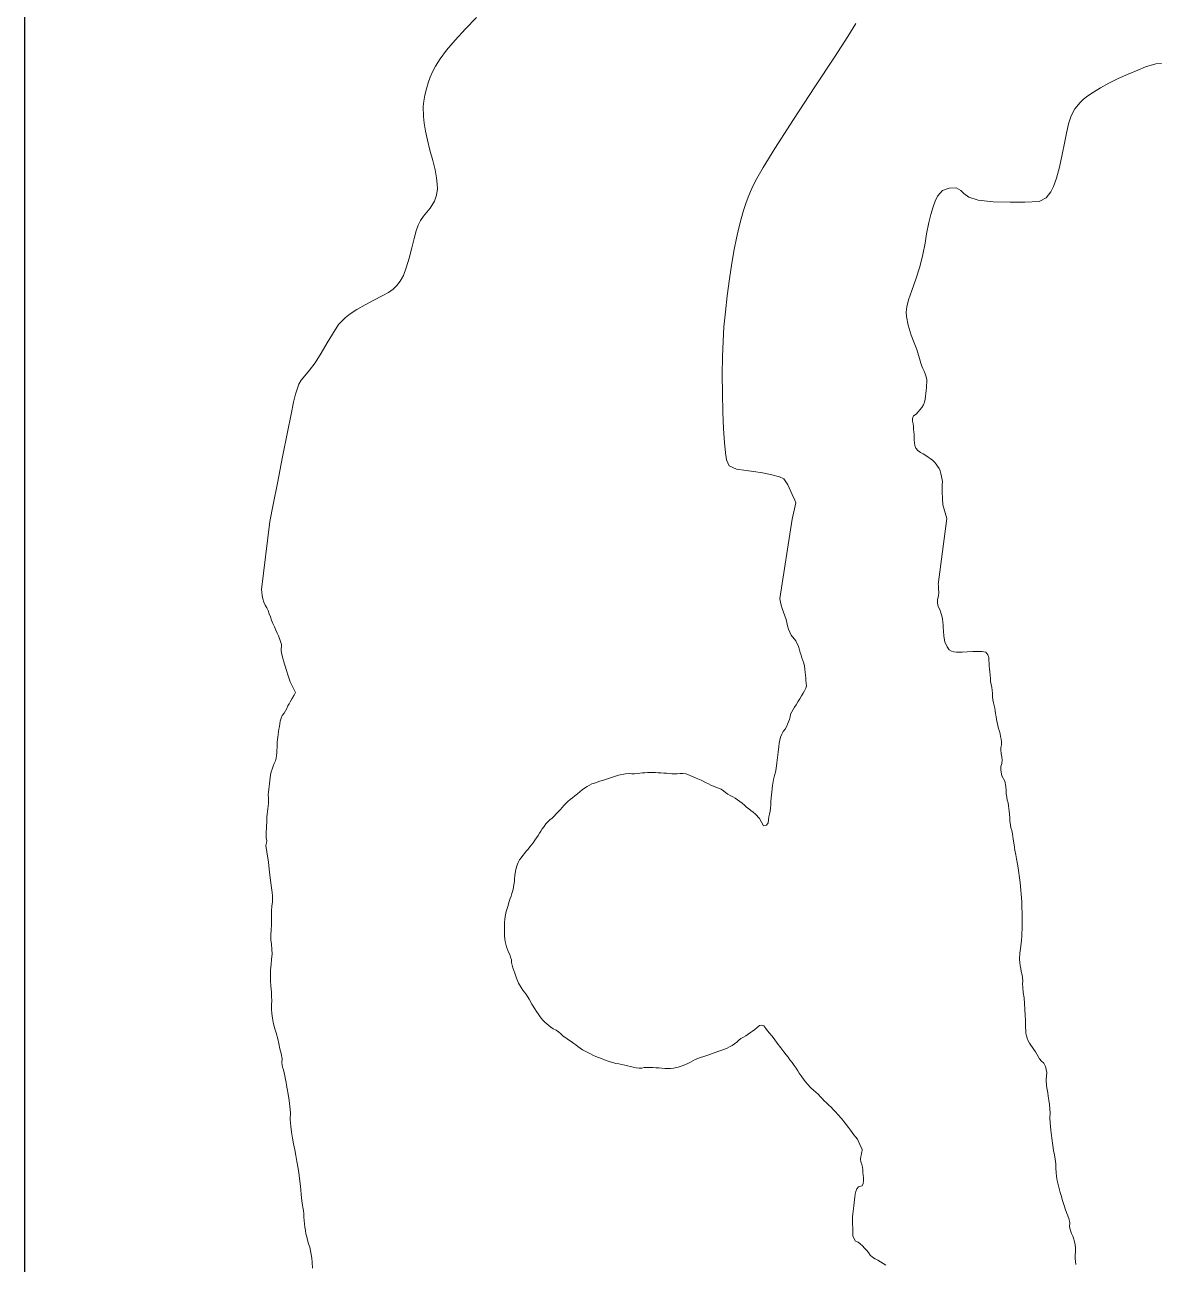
# Model space of a CAD drawing. Header units: kilometres. Extents: x 1172066 to 1174183, y 1051619 to 1053209.
# Drawn here: x 1172065.6 to 1172284.5, y 1051858.8 to 1052098.4 of the extents above; entities that cross this region are included whole.
import ezdxf

# ---------------------------------------------------------------- set-up
doc = ezdxf.new("R2010")
doc.units = ezdxf.units.KM
doc.header["$MEASUREMENT"] = 0
doc.layers.add('borde', color=1, linetype='Continuous')
doc.layers.add('terreno', color=7, linetype='Continuous')

msp = doc.modelspace()

# ---------------------------------------------------------------- linework, layer by layer
at = {"layer": 'borde', "elevation": -10}
msp.add_lwpolyline([(1172065.59276, 1053209.01436), (1174180.61696, 1053209.01436), (1174180.61696, 1051620.96949), (1172065.59276, 1051620.96949)], close=True, dxfattribs=at)
at = {"layer": 'terreno', "lineweight": 0, "ltscale": 2090}
for points, elevation in [([(1172152.92841, 1052099.79208), (1172150.80744, 1052097.59814), (1172148.76656, 1052095.38357), (1172147.11852, 1052093.42783), (1172145.8791, 1052091.771), (1172144.98542, 1052090.39278), (1172144.37167, 1052089.25288), (1172143.9414, 1052088.22483), (1172143.59529, 1052087.16416), (1172143.25479, 1052085.97052), (1172142.9455, 1052084.73001), (1172142.71285, 1052083.57287), (1172142.59543, 1052082.58227), (1172142.65857, 1052080.60745), (1172142.80744, 1052079.33706), (1172143.0515, 1052077.8171), (1172143.41864, 1052076.0617), (1172143.91369, 1052074.11187), (1172144.44489, 1052072.13021), (1172144.89936, 1052070.30522), (1172145.18939, 1052068.78946), (1172145.32897, 1052067.58505), (1172145.35826, 1052066.65813), (1172145.19605, 1052065.40131), (1172144.7582, 1052064.28621), (1172143.92639, 1052062.93429), (1172142.65748, 1052061.38832), (1172142.06836, 1052060.54155), (1172141.62261, 1052059.61743), (1172141.26174, 1052058.5027), (1172140.88739, 1052057.06088), (1172140.42685, 1052055.22764), (1172139.89602, 1052053.23707), (1172139.33353, 1052051.39136), (1172138.76625, 1052049.93065), (1172138.17633, 1052048.82387), (1172137.53324, 1052047.97283), (1172136.7934, 1052047.27938), (1172135.86631, 1052046.64005), (1172134.64642, 1052045.95036), (1172133.08811, 1052045.1341), (1172131.38316, 1052044.23517), (1172129.78127, 1052043.3287), (1172128.48413, 1052042.47865), (1172127.49562, 1052041.71204), (1172126.23536, 1052040.45214), (1172125.046, 1052038.57353), (1172124.06479, 1052036.87488), (1172122.89086, 1052034.90034), (1172121.69539, 1052033.04171), (1172120.627, 1052031.59868), (1172119.73494, 1052030.52049), (1172119.04484, 1052029.66824), (1172118.56238, 1052028.89696), (1172117.91031, 1052026.95984), (1172117.55635, 1052025.43011), (1172117.07005, 1052023.11373), (1172116.37014, 1052019.62528), (1172115.42817, 1052014.85165), (1172114.43163, 1052009.76675), (1172113.62078, 1052005.61575), (1172112.98287, 1052002.34762), (1172111.32051, 1051989.22413), (1172111.39665, 1051988.65947), (1172111.48938, 1051988.0197), (1172111.62374, 1051987.36829), (1172111.83014, 1051986.74421), (1172112.06244, 1051986.17925), (1172112.36434, 1051985.66278), (1172112.60691, 1051985.10921), (1172112.83687, 1051984.5089), (1172113.05806, 1051983.89439), (1172113.30141, 1051983.27948), (1172113.56592, 1051982.63367), (1172113.84062, 1051981.98157), (1172114.10941, 1051981.34444), (1172114.36543, 1051980.76759), (1172114.645, 1051980.21752), (1172114.91437, 1051979.56206), (1172115.19179, 1051978.53845), (1172115.15763, 1051977.34889), (1172115.33239, 1051976.35581), (1172115.4483, 1051975.92739), (1172115.58757, 1051975.4211), (1172116.15879, 1051973.52554), (1172116.48697, 1051972.53526), (1172116.693, 1051971.91901), (1172116.89084, 1051971.38123), (1172117.13641, 1051970.86366), (1172117.41759, 1051970.30268), (1172117.91598, 1051969.30751), (1172117.63373, 1051968.79826), (1172117.48439, 1051968.5298), (1172117.38339, 1051968.34857), (1172117.22269, 1051968.06324), (1172116.89453, 1051967.48285), (1172116.69448, 1051967.12924), (1172116.45681, 1051966.69528), (1172116.22481, 1051966.22451), (1172115.98231, 1051965.75287), (1172115.70284, 1051965.27287), (1172115.3671, 1051964.81612), (1172115.14449, 1051964.30007), (1172114.98026, 1051963.76845), (1172114.90029, 1051963.22338), (1172114.81376, 1051962.68578), (1172114.72361, 1051962.17766), (1172114.63375, 1051961.67705), (1172114.55757, 1051961.17484), (1172114.48953, 1051960.67666), (1172114.43917, 1051960.17773), (1172114.40115, 1051959.6772), (1172114.36948, 1051959.17419), (1172114.35348, 1051958.66958), (1172114.32816, 1051958.16211), (1172114.2994, 1051957.64227), (1172114.26164, 1051957.12057), (1172114.17773, 1051956.59649), (1172114.03884, 1051956.06581), (1172113.76761, 1051955.5717), (1172113.57202, 1051955.04609), (1172113.39258, 1051954.48939), (1172113.20836, 1051953.92551), (1172113.11185, 1051953.3482), (1172113.04031, 1051952.77817), (1172112.9696, 1051952.21148), (1172112.89919, 1051951.65029), (1172112.83185, 1051951.11278), (1172112.76529, 1051950.58076), (1172112.69843, 1051950.04626), (1172112.66114, 1051949.49823), (1172112.72188, 1051948.94148), (1172112.71359, 1051948.39191), (1172112.6787, 1051947.8622), (1172112.63379, 1051947.33798), (1172112.58039, 1051946.81186), (1172112.51403, 1051946.27619), (1172112.42049, 1051945.74039), (1172112.37232, 1051945.20297), (1172112.34777, 1051944.67382), (1172112.3532, 1051944.14582), (1172112.33973, 1051943.59972), (1172112.31295, 1051942.97591), (1172112.27426, 1051942.33201), (1172112.2443, 1051941.70984), (1172112.25663, 1051941.16953), (1172112.35891, 1051940.64431), (1172112.29497, 1051940.19732), (1172112.23508, 1051939.97403), (1172112.15668, 1051939.68115), (1172112.38982, 1051938.48058), (1172112.67388, 1051936.5102), (1172112.86893, 1051934.48248), (1172113.12901, 1051932.4879), (1172113.28705, 1051931.54407), (1172113.42151, 1051930.61581), (1172113.47758, 1051929.9537), (1172113.4814, 1051929.37902), (1172113.44618, 1051928.77948), (1172113.31595, 1051928.07067), (1172113.28021, 1051927.03979), (1172113.2994, 1051926.20699), (1172113.28132, 1051925.17734), (1172113.25526, 1051924.36352), (1172113.21363, 1051923.34392), (1172113.16393, 1051922.52164), (1172113.16486, 1051921.49159), (1172113.29167, 1051920.66879), (1172113.36615, 1051919.62992), (1172113.37925, 1051918.7781), (1172113.31189, 1051917.66772), (1172113.21144, 1051916.75471), (1172113.11662, 1051915.63269), (1172113.06309, 1051914.73973), (1172113.10031, 1051913.53899), (1172113.18345, 1051912.5365), (1172113.25661, 1051911.38677), (1172113.29831, 1051910.58608), (1172113.32256, 1051909.66847), (1172113.29837, 1051908.95165), (1172113.31117, 1051908.02266), (1172113.36705, 1051907.2552), (1172113.47237, 1051906.32414), (1172113.60336, 1051905.57219), (1172113.88256, 1051904.48309), (1172114.21471, 1051903.52224), (1172114.50351, 1051902.34067), (1172114.67224, 1051901.46441), (1172114.90841, 1051900.38593), (1172115.13424, 1051899.5241), (1172115.31892, 1051898.47972), (1172115.26689, 1051897.76277), (1172115.31039, 1051897.22294), (1172115.38848, 1051896.86311), (1172115.59937, 1051896.33057), (1172115.84134, 1051895.15286), (1172115.97638, 1051894.4952), (1172116.09088, 1051893.91986), (1172116.19053, 1051893.34945), (1172116.3098, 1051892.67996), (1172116.49841, 1051891.61211), (1172116.68567, 1051890.4424), (1172116.85517, 1051889.25446), (1172116.97081, 1051888.00242), (1172116.91223, 1051886.71974), (1172117.01819, 1051885.47082), (1172117.17474, 1051884.30482), (1172117.35238, 1051883.16157), (1172117.55433, 1051882.02377), (1172117.76538, 1051880.89601), (1172117.99142, 1051879.77416), (1172118.19477, 1051878.65636), (1172118.38129, 1051877.57183), (1172118.54712, 1051876.49353), (1172118.70682, 1051875.33555), (1172118.88329, 1051873.86578), (1172119.00166, 1051872.31039), (1172119.15637, 1051870.9322), (1172119.25527, 1051870.23628), (1172119.36135, 1051869.71391), (1172119.43439, 1051869.16654), (1172119.49848, 1051868.5363), (1172119.5435, 1051867.88364), (1172119.60301, 1051867.23322), (1172119.66733, 1051866.58665), (1172119.73715, 1051865.94143), (1172119.82678, 1051865.30047), (1172119.93155, 1051864.67108), (1172120.08024, 1051864.05308), (1172120.23751, 1051863.42059), (1172120.42387, 1051862.73058), (1172120.65876, 1051862.03813), (1172120.83402, 1051861.33374), (1172120.97404, 1051860.64984), (1172121.06253, 1051859.96621), (1172121.11702, 1051859.17608), (1172121.18558, 1051857.974)], 20), ([(1172232.02722, 1051858.59345), (1172231.51867, 1051858.92079), (1172231.00831, 1051859.24361), (1172230.49087, 1051859.54807), (1172229.95079, 1051859.81275), (1172229.45801, 1051860.15466), (1172229.0185, 1051860.54715), (1172228.68984, 1051861.046), (1172228.30677, 1051861.48891), (1172227.90617, 1051861.90176), (1172227.49943, 1051862.30723), (1172227.09825, 1051862.70156), (1172226.68739, 1051863.02802), (1172226.19151, 1051863.24874), (1172225.8843, 1051863.68785), (1172225.67764, 1051864.22376), (1172225.67787, 1051864.78628), (1172225.66082, 1051865.33857), (1172225.62509, 1051865.85245), (1172225.58744, 1051866.35663), (1172225.57907, 1051866.86829), (1172225.58158, 1051867.40734), (1172225.60288, 1051867.9528), (1172225.65405, 1051868.49507), (1172225.71345, 1051869.0212), (1172225.78306, 1051869.54006), (1172225.8466, 1051870.07071), (1172225.90845, 1051870.6457), (1172225.95807, 1051871.2333), (1172226.01491, 1051871.80859), (1172226.09, 1051872.33173), (1172226.24554, 1051872.82889), (1172226.42946, 1051873.31777), (1172226.74757, 1051873.7321), (1172227.43399, 1051873.90062), (1172227.66095, 1051874.34535), (1172227.72509, 1051874.89269), (1172227.71534, 1051875.44802), (1172227.66483, 1051875.99014), (1172227.61131, 1051876.50126), (1172227.55463, 1051877.00669), (1172227.48647, 1051877.51108), (1172227.37756, 1051878.02877), (1172227.17683, 1051878.54487), (1172227.1506, 1051879.06377), (1172227.20255, 1051879.57722), (1172227.34003, 1051880.08855), (1172227.41847, 1051880.53526), (1172227.44255, 1051880.71739), (1172227.4692, 1051880.91803), (1172227.02299, 1051881.91193), (1172226.77333, 1051882.46841), (1172226.52627, 1051882.94528), (1172226.18599, 1051883.36341), (1172225.859, 1051883.78874), (1172225.53897, 1051884.22313), (1172225.21744, 1051884.65717), (1172224.82755, 1051885.17123), (1172224.18261, 1051886.01513), (1172223.46017, 1051886.9295), (1172222.75622, 1051887.73863), (1172222.28982, 1051888.25235), (1172221.86949, 1051888.67825), (1172221.44184, 1051889.09979), (1172221.00685, 1051889.52382), (1172220.56439, 1051889.94362), (1172220.13258, 1051890.36616), (1172219.7208, 1051890.78061), (1172219.32415, 1051891.20379), (1172218.91821, 1051891.61912), (1172218.49414, 1051892.0235), (1172218.03574, 1051892.39441), (1172217.5574, 1051892.85756), (1172216.88895, 1051893.56135), (1172216.22567, 1051894.36998), (1172215.66483, 1051895.15627), (1172215.30101, 1051895.68979), (1172214.99412, 1051896.16389), (1172214.66404, 1051896.64757), (1172214.28381, 1051897.1965), (1172213.89067, 1051897.76139), (1172213.49181, 1051898.30358), (1172213.11953, 1051898.79156), (1172212.73987, 1051899.25448), (1172212.32084, 1051899.79458), (1172211.70503, 1051900.61077), (1172211.05269, 1051901.50532), (1172210.43316, 1051902.33166), (1172209.98628, 1051902.91214), (1172209.56792, 1051903.4174), (1172209.16097, 1051903.90621), (1172208.81584, 1051904.36431), (1172208.46429, 1051904.87537), (1172208.06336, 1051904.99887), (1172207.6237, 1051904.91967), (1172207.14561, 1051904.50043), (1172206.69738, 1051904.14833), (1172206.2726, 1051903.84201), (1172205.85835, 1051903.53242), (1172205.42988, 1051903.23325), (1172204.97171, 1051902.93595), (1172204.4861, 1051902.66802), (1172204.02359, 1051902.37286), (1172203.59521, 1051902.05536), (1172203.21526, 1051901.67825), (1172202.78455, 1051901.35857), (1172202.32027, 1051901.05457), (1172201.83384, 1051900.78097), (1172201.329, 1051900.55646), (1172200.83975, 1051900.35218), (1172200.35413, 1051900.15826), (1172199.77257, 1051899.94756), (1172198.82888, 1051899.61584), (1172197.79179, 1051899.26186), (1172196.84278, 1051898.92894), (1172196.23374, 1051898.71062), (1172195.71229, 1051898.5132), (1172195.19852, 1051898.31197), (1172194.71984, 1051898.09524), (1172194.2838, 1051897.80672), (1172193.73752, 1051897.53684), (1172192.86886, 1051897.16313), (1172191.89827, 1051896.84729), (1172190.9738, 1051896.6855), (1172190.37494, 1051896.61123), (1172189.85816, 1051896.59217), (1172189.3287, 1051896.61556), (1172188.7413, 1051896.65701), (1172188.13966, 1051896.7174), (1172187.54461, 1051896.75682), (1172186.9771, 1051896.78486), (1172186.41567, 1051896.79976), (1172185.86344, 1051896.80655), (1172185.3447, 1051896.77865), (1172184.83608, 1051896.65595), (1172184.31887, 1051896.65723), (1172183.76675, 1051896.71451), (1172183.21051, 1051896.82895), (1172182.65602, 1051896.96405), (1172182.09884, 1051897.10698), (1172181.54708, 1051897.26394), (1172180.9884, 1051897.40354), (1172180.41648, 1051897.5214), (1172179.8318, 1051897.5912), (1172179.26591, 1051897.73675), (1172178.71308, 1051897.91054), (1172178.17039, 1051898.10746), (1172177.62484, 1051898.30853), (1172177.06294, 1051898.51569), (1172176.49802, 1051898.72667), (1172175.94362, 1051898.94846), (1172175.41755, 1051899.17205), (1172174.9122, 1051899.42422), (1172174.40962, 1051899.68474), (1172173.90871, 1051899.94627), (1172173.41593, 1051900.21984), (1172172.95083, 1051900.52455), (1172172.5229, 1051900.82775), (1172172.12055, 1051901.15074), (1172171.69123, 1051901.46528), (1172171.19845, 1051901.80785), (1172170.6807, 1051902.14497), (1172170.17453, 1051902.49848), (1172169.68343, 1051902.8754), (1172169.23257, 1051903.30634), (1172168.75479, 1051903.687), (1172168.27542, 1051904.00979), (1172167.75541, 1051904.2589), (1172167.28612, 1051904.57025), (1172166.8673, 1051904.88616), (1172166.47921, 1051905.22273), (1172166.11533, 1051905.58973), (1172165.75891, 1051905.96444), (1172165.4211, 1051906.35057), (1172165.10933, 1051906.76448), (1172164.79967, 1051907.19491), (1172164.50112, 1051907.63405), (1172164.16249, 1051908.16185), (1172163.63132, 1051909.02111), (1172163.08234, 1051909.98162), (1172162.5565, 1051910.84224), (1172162.20758, 1051911.36049), (1172161.85986, 1051911.76458), (1172161.52293, 1051912.28505), (1172161.05083, 1051913.12959), (1172160.64151, 1051914.09608), (1172160.31046, 1051915.00193), (1172160.10947, 1051915.57403), (1172159.95586, 1051916.06503), (1172159.81788, 1051916.56358), (1172159.70082, 1051917.07757), (1172159.64003, 1051917.60782), (1172159.50849, 1051918.12208), (1172159.33079, 1051918.63162), (1172159.08567, 1051919.1195), (1172158.88883, 1051919.6238), (1172158.71133, 1051920.125), (1172158.54768, 1051920.62711), (1172158.44376, 1051921.14883), (1172158.36462, 1051921.68199), (1172158.3318, 1051922.21803), (1172158.32064, 1051922.75569), (1172158.314, 1051923.29386), (1172158.31667, 1051923.83256), (1172158.32904, 1051924.36531), (1172158.34267, 1051924.87574), (1172158.36785, 1051925.37955), (1172158.45795, 1051925.97233), (1172158.64624, 1051926.92076), (1172158.94075, 1051927.93102), (1172159.22799, 1051928.85374), (1172159.41598, 1051929.43664), (1172159.59538, 1051929.928), (1172159.75569, 1051930.4406), (1172159.91525, 1051931.0052), (1172160.04557, 1051931.58884), (1172160.15422, 1051932.17121), (1172160.23911, 1051932.73431), (1172160.2705, 1051933.29881), (1172160.34733, 1051933.9137), (1172160.46949, 1051934.74299), (1172160.64347, 1051935.61617), (1172160.96304, 1051936.3957), (1172161.22946, 1051936.92213), (1172161.52437, 1051937.34235), (1172161.84751, 1051937.7507), (1172162.18741, 1051938.17164), (1172162.53532, 1051938.59126), (1172162.87305, 1051939.01435), (1172163.1985, 1051939.42605), (1172163.52129, 1051939.83556), (1172163.83885, 1051940.25856), (1172164.16877, 1051940.71178), (1172164.48745, 1051941.18278), (1172164.79849, 1051941.64558), (1172165.08169, 1051942.07358), (1172165.34657, 1051942.50017), (1172165.63076, 1051942.93234), (1172165.95542, 1051943.4057), (1172166.31612, 1051943.86957), (1172166.71035, 1051944.29458), (1172167.09827, 1051944.67706), (1172167.5092, 1051945.02098), (1172167.90048, 1051945.39931), (1172168.30999, 1051945.81607), (1172168.72362, 1051946.24317), (1172169.12403, 1051946.66521), (1172169.48323, 1051947.05773), (1172169.81591, 1051947.45745), (1172170.183, 1051947.83767), (1172170.5879, 1051948.22558), (1172171.0234, 1051948.59061), (1172171.46974, 1051948.95619), (1172171.94198, 1051949.34191), (1172172.42339, 1051949.72732), (1172172.90101, 1051950.10522), (1172173.35206, 1051950.45915), (1172173.8037, 1051950.7961), (1172174.26995, 1051951.10861), (1172174.72619, 1051951.3879), (1172175.20672, 1051951.60263), (1172175.70355, 1051951.78894), (1172176.21489, 1051951.97265), (1172176.7318, 1051952.14322), (1172177.42316, 1051952.3626), (1172178.79204, 1051952.80229), (1172180.32894, 1051953.2776), (1172181.73189, 1051953.55777), (1172182.41557, 1051953.63727), (1172182.92038, 1051953.57493), (1172183.42451, 1051953.58877), (1172183.93933, 1051953.63365), (1172184.45728, 1051953.68638), (1172184.97278, 1051953.72943), (1172185.47579, 1051953.7701), (1172185.97579, 1051953.81107), (1172186.47877, 1051953.82491), (1172186.99062, 1051953.82594), (1172187.50475, 1051953.80365), (1172188.02373, 1051953.77954), (1172188.56204, 1051953.7547), (1172189.10504, 1051953.72621), (1172189.64039, 1051953.69485), (1172190.14725, 1051953.65703), (1172190.64608, 1051953.595), (1172191.15398, 1051953.5485), (1172191.6984, 1051953.53953), (1172192.25483, 1051953.63127), (1172192.8063, 1051953.60933), (1172193.34401, 1051953.53514), (1172193.86556, 1051953.38571), (1172194.44755, 1051953.14406), (1172195.34392, 1051952.75067), (1172196.30799, 1051952.31461), (1172197.18795, 1051951.90149), (1172197.74556, 1051951.63505), (1172198.22017, 1051951.40156), (1172198.69742, 1051951.17277), (1172199.1874, 1051950.96385), (1172199.70316, 1051950.8099), (1172200.18722, 1051950.58395), (1172200.64519, 1051950.31089), (1172201.05349, 1051949.96009), (1172201.49707, 1051949.66063), (1172201.96772, 1051949.38345), (1172202.45643, 1051949.12753), (1172202.92263, 1051948.83717), (1172203.37638, 1051948.53608), (1172203.81871, 1051948.22061), (1172204.24697, 1051947.8804), (1172204.67964, 1051947.52321), (1172205.10538, 1051947.15366), (1172205.53389, 1051946.79778), (1172205.94578, 1051946.46468), (1172206.35896, 1051946.14407), (1172206.83506, 1051945.76842), (1172207.58827, 1051944.93852), (1172208.4058, 1051943.53705), (1172208.969, 1051943.645), (1172209.25489, 1051944.07035), (1172209.33792, 1051944.6751), (1172209.42703, 1051945.23221), (1172209.53563, 1051945.78591), (1172209.6459, 1051946.34428), (1172209.72122, 1051946.921), (1172209.77917, 1051947.54914), (1172209.79886, 1051948.19226), (1172209.8636, 1051948.93461), (1172209.98795, 1051950.08342), (1172210.15352, 1051951.33009), (1172210.34056, 1051952.47703), (1172210.49706, 1051953.23746), (1172210.71039, 1051953.88799), (1172210.82816, 1051954.62374), (1172210.95419, 1051955.72047), (1172211.19076, 1051957.77827), (1172211.34678, 1051958.85738), (1172211.43578, 1051959.473), (1172211.53306, 1051960.06198), (1172211.69154, 1051960.64509), (1172211.91195, 1051961.20731), (1172212.17256, 1051961.7272), (1172212.54083, 1051962.17745), (1172212.81641, 1051962.66707), (1172213.03842, 1051963.13596), (1172213.23778, 1051963.60325), (1172213.42044, 1051964.07645), (1172213.56704, 1051964.56066), (1172213.63083, 1051965.07448), (1172213.83971, 1051965.53414), (1172214.10631, 1051965.98424), (1172214.39815, 1051966.42144), (1172214.68881, 1051966.89348), (1172215.03268, 1051967.46761), (1172215.38959, 1051968.06662), (1172215.73393, 1051968.64559), (1172216.03103, 1051969.13183), (1172216.31445, 1051969.58583), (1172216.53809, 1051970.10107), (1172216.68276, 1051970.60693), (1172216.63108, 1051971.11272), (1172216.58591, 1051971.61788), (1172216.55468, 1051972.13309), (1172216.51844, 1051972.65163), (1172216.46133, 1051973.18288), (1172216.39462, 1051973.76744), (1172216.31419, 1051974.36278), (1172216.1652, 1051974.93662), (1172216.00105, 1051975.46955), (1172215.816, 1051975.98357), (1172215.64527, 1051976.49931), (1172215.48724, 1051977.00777), (1172215.34204, 1051977.51797), (1172215.13924, 1051978.15591), (1172214.64405, 1051979.27435), (1172213.75656, 1051980.37547), (1172213.24232, 1051981.50199), (1172213.02488, 1051982.20802), (1172212.91555, 1051982.81623), (1172212.73921, 1051983.42712), (1172212.50152, 1051984.11556), (1172212.22027, 1051984.81429), (1172211.98619, 1051985.51309), (1172211.79609, 1051986.14458), (1172211.65118, 1051986.76418), (1172211.55153, 1051987.40086), (1172211.54558, 1051987.44266), (1172213.91761, 1052002.81454), (1172214.65404, 1052005.97313), (1172214.43278, 1052006.46114), (1172213.91856, 1052007.57982), (1172213.07895, 1052009.43105), (1172212.31865, 1052010.56859), (1172211.44668, 1052010.98359), (1172209.99378, 1052011.37489), (1172208.21504, 1052011.72868), (1172206.47162, 1052012.01363), (1172205.05162, 1052012.21307), (1172203.14625, 1052012.48328), (1172201.7482, 1052013.12685), (1172201.22975, 1052014.29551), (1172201.01775, 1052015.59062), (1172200.82144, 1052017.60083), (1172200.6501, 1052020.26619), (1172200.51926, 1052023.47377), (1172200.43962, 1052027.07061), (1172200.41851, 1052030.76574), (1172200.45851, 1052034.22813), (1172200.56458, 1052037.23779), (1172200.74579, 1052040.00579), (1172201.01464, 1052042.85221), (1172201.37414, 1052045.99306), (1172201.79716, 1052049.2352), (1172202.2511, 1052052.27947), (1172202.70801, 1052054.89874), (1172203.16371, 1052057.13198), (1172203.61969, 1052059.08921), (1172204.07652, 1052060.85843), (1172204.53021, 1052062.44562), (1172204.97778, 1052063.83877), (1172205.41923, 1052065.04589), (1172205.88214, 1052066.15409), (1172206.39597, 1052067.27653), (1172207.06779, 1052068.62173), (1172208.30684, 1052070.78858), (1172210.5989, 1052074.47741), (1172214.18442, 1052080.03132), (1172218.33531, 1052086.37789), (1172222.07909, 1052092.09056), (1172224.6668, 1052096.07775), (1172226.25329, 1052098.58624)], 20), ([(1172268.77342, 1051858.73306), (1172268.69467, 1051859.28874), (1172268.62865, 1051859.86862), (1172268.60304, 1051860.54071), (1172268.71914, 1051861.24129), (1172268.70618, 1051861.91744), (1172268.6416, 1051862.50951), (1172268.51715, 1051863.07297), (1172268.35807, 1051863.63276), (1172268.16499, 1051864.18774), (1172267.89262, 1051864.71159), (1172267.70084, 1051865.29416), (1172267.55997, 1051866.0223), (1172267.57262, 1051866.81799), (1172267.39302, 1051867.5942), (1172267.10274, 1051868.44308), (1172266.74277, 1051869.2963), (1172266.47145, 1051870.11826), (1172266.28895, 1051870.73012), (1172266.12486, 1051871.2884), (1172265.95376, 1051871.88497), (1172265.74179, 1051872.63136), (1172265.52548, 1051873.41591), (1172265.32152, 1051874.19718), (1172265.1427, 1051874.94891), (1172265.02671, 1051875.70424), (1172264.93195, 1051876.47936), (1172264.85736, 1051877.32605), (1172264.85733, 1051878.19711), (1172264.76918, 1051879.05826), (1172264.63873, 1051879.90987), (1172264.46415, 1051880.75427), (1172264.31085, 1051881.7178), (1172264.11063, 1051883.13328), (1172263.92519, 1051884.66469), (1172263.7916, 1051886.08982), (1172263.74287, 1051887.07598), (1172263.81013, 1051887.95718), (1172263.74881, 1051888.82044), (1172263.64633, 1051889.64135), (1172263.52975, 1051890.45036), (1172263.41215, 1051891.22903), (1172263.31042, 1051891.88793), (1172263.20619, 1051892.51532), (1172263.08808, 1051893.25714), (1172262.99732, 1051894.46397), (1172263.14127, 1051895.81155), (1172262.88562, 1051896.99293), (1172262.5893, 1051897.63494), (1172262.11135, 1051898.01574), (1172261.76256, 1051898.46933), (1172261.48376, 1051898.92789), (1172261.21944, 1051899.38904), (1172260.9392, 1051899.8346), (1172260.65304, 1051900.26213), (1172260.34778, 1051900.67408), (1172260.06063, 1051901.09978), (1172259.79129, 1051901.52872), (1172259.56422, 1051901.97554), (1172259.37567, 1051902.4522), (1172259.20692, 1051902.93477), (1172259.09965, 1051903.42531), (1172259.06191, 1051903.94367), (1172259.04516, 1051904.54079), (1172259.05497, 1051905.15821), (1172259.02989, 1051905.85946), (1172258.97774, 1051906.90045), (1172258.91619, 1051908.02674), (1172258.83702, 1051909.14461), (1172258.74198, 1051910.23222), (1172258.60482, 1051911.30866), (1172258.50689, 1051912.30176), (1172258.46938, 1051912.95463), (1172258.49523, 1051913.52595), (1172258.4514, 1051914.10228), (1172258.36173, 1051914.71357), (1172258.2089, 1051915.32439), (1172258.09491, 1051915.93307), (1172257.99746, 1051916.49831), (1172257.90288, 1051917.05225), (1172257.88857, 1051917.73405), (1172257.94541, 1051918.92089), (1172258.14919, 1051920.23424), (1172258.25163, 1051921.43745), (1172258.29316, 1051922.18835), (1172258.32688, 1051922.82705), (1172258.35451, 1051923.44721), (1172258.37631, 1051923.99452), (1172258.38903, 1051924.5236), (1172258.39043, 1051925.59051), (1172258.33337, 1051928.8086), (1172258.01201, 1051932.55867), (1172257.5273, 1051935.80479), (1172257.30527, 1051937.10684), (1172257.13868, 1051937.91628), (1172256.98517, 1051938.77995), (1172256.81123, 1051939.84639), (1172256.64655, 1051940.96636), (1172256.48115, 1051941.98681), (1172256.35638, 1051942.61911), (1172256.1961, 1051943.14624), (1172256.09815, 1051943.71114), (1172256.02485, 1051944.38551), (1172256.00476, 1051945.09146), (1172255.95147, 1051945.76659), (1172255.89402, 1051946.33235), (1172255.83135, 1051946.8706), (1172255.7572, 1051947.40779), (1172255.66012, 1051947.94478), (1172255.50143, 1051948.47067), (1172255.38628, 1051949.02634), (1172255.30518, 1051949.674), (1172255.31935, 1051950.35861), (1172255.2494, 1051951.10449), (1172255.01327, 1051952.14029), (1172254.47729, 1051953.20838), (1172254.27681, 1051954.24584), (1172254.27268, 1051954.95954), (1172254.45861, 1051955.58927), (1172254.48437, 1051956.21959), (1172254.4316, 1051956.85422), (1172254.31164, 1051957.48987), (1172254.26928, 1051958.10904), (1172254.28106, 1051958.6593), (1172254.3686, 1051959.19456), (1172254.35464, 1051959.72536), (1172254.30307, 1051960.24398), (1172254.2187, 1051960.7558), (1172254.10281, 1051961.27029), (1172253.96816, 1051961.8067), (1172253.81185, 1051962.34134), (1172253.6853, 1051962.89013), (1172253.56396, 1051963.46576), (1172253.44742, 1051964.04842), (1172253.34192, 1051964.62514), (1172253.24654, 1051965.17273), (1172253.16037, 1051965.71436), (1172253.06837, 1051966.2528), (1172252.96792, 1051966.78271), (1172252.84482, 1051967.30683), (1172252.74213, 1051967.85055), (1172252.66297, 1051968.46106), (1172252.6637, 1051969.09776), (1172252.6035, 1051969.7137), (1172252.50873, 1051970.27662), (1172252.36254, 1051970.82047), (1172252.2829, 1051971.38831), (1172252.23033, 1051972.01693), (1172252.20917, 1051972.66287), (1172252.1561, 1051973.28933), (1172252.09718, 1051973.84943), (1172252.03399, 1051974.39316), (1172251.9718, 1051974.93725), (1172251.93077, 1051975.48276), (1172251.92209, 1051976.02775), (1172251.72834, 1051976.58389), (1172251.35261, 1051977.09867), (1172250.59437, 1051977.21184), (1172249.83482, 1051977.21466), (1172248.84133, 1051977.19924), (1172247.77925, 1051977.13066), (1172246.80896, 1051977.10933), (1172246.20843, 1051977.10671), (1172245.70036, 1051977.11553), (1172245.19245, 1051977.16269), (1172244.68979, 1051977.2632), (1172244.23986, 1051977.5663), (1172243.88644, 1051978.12053), (1172243.43905, 1051979.09903), (1172243.26981, 1051980.1923), (1172243.17709, 1051981.21077), (1172243.13102, 1051981.84026), (1172243.13072, 1051982.37295), (1172243.06954, 1051982.91371), (1172242.97247, 1051983.50547), (1172242.83303, 1051984.10435), (1172242.68224, 1051984.70602), (1172242.48286, 1051985.3263), (1172242.16691, 1051985.92455), (1172242.01024, 1051986.56935), (1172241.9869, 1051987.25562), (1172242.23769, 1051987.95482), (1172242.27496, 1051988.65171), (1172242.2367, 1051989.3362), (1172242.18848, 1051990.01866), (1172242.17585, 1051990.1535), (1172243.82874, 1052002.95291), (1172243.07563, 1052005.55957), (1172242.98283, 1052006.81321), (1172242.92087, 1052008.09901), (1172242.91992, 1052009.38807), (1172242.96586, 1052010.04833), (1172242.77141, 1052011.06291), (1172242.66268, 1052011.63303), (1172242.5404, 1052012.12616), (1172242.30796, 1052012.57794), (1172242.03175, 1052013.01552), (1172241.74558, 1052013.44589), (1172241.42608, 1052013.83593), (1172241.03901, 1052014.17099), (1172240.62331, 1052014.4966), (1172240.19388, 1052014.80079), (1172239.74958, 1052015.11176), (1172239.24505, 1052015.43677), (1172238.70057, 1052015.71427), (1172238.20344, 1052016.09566), (1172237.81072, 1052016.50103), (1172237.62045, 1052017.02301), (1172237.56065, 1052017.55578), (1172237.52752, 1052018.08698), (1172237.50939, 1052018.62026), (1172237.4746, 1052019.15063), (1172237.43468, 1052019.67314), (1172237.39361, 1052020.19333), (1172237.35237, 1052020.712), (1172237.28567, 1052021.22355), (1172237.16064, 1052021.73416), (1172237.19526, 1052022.2462), (1172237.37463, 1052022.74488), (1172237.87984, 1052023.10441), (1172238.2736, 1052023.51976), (1172238.62312, 1052023.9544), (1172238.98033, 1052024.38075), (1172239.28122, 1052024.87599), (1172239.53407, 1052025.41503), (1172239.63038, 1052025.99785), (1172239.69922, 1052026.57487), (1172239.76572, 1052027.11653), (1172239.82159, 1052027.64999), (1172239.86848, 1052028.17958), (1172239.91561, 1052028.69232), (1172239.95691, 1052029.20337), (1172239.92716, 1052029.72644), (1172239.8408, 1052030.30674), (1172239.62913, 1052030.88113), (1172239.41039, 1052031.43515), (1172239.20595, 1052031.92306), (1172238.97416, 1052032.37919), (1172238.79193, 1052032.93171), (1172238.52775, 1052033.84905), (1172238.02439, 1052035.59598), (1172237.52441, 1052036.88275), (1172236.94845, 1052038.37917), (1172236.31957, 1052040.29138), (1172235.99982, 1052041.962), (1172235.95592, 1052042.80584), (1172236.06522, 1052043.8204), (1172236.41794, 1052045.18311), (1172237.05653, 1052047.01117), (1172237.84547, 1052049.19697), (1172238.60353, 1052051.57161), (1172239.18849, 1052053.96346), (1172239.60731, 1052056.16952), (1172239.90493, 1052057.98401), (1172240.31083, 1052060.17301), (1172240.71587, 1052061.68297), (1172241.18105, 1052063.16122), (1172241.58483, 1052064.29816), (1172242.02758, 1052065.22225), (1172242.96063, 1052066.30464), (1172244.24138, 1052066.8046), (1172245.63238, 1052066.82203), (1172246.53372, 1052066.32916), (1172247.08351, 1052065.73467), (1172248.06775, 1052065.04719), (1172249.89052, 1052064.46858), (1172252.75316, 1052064.15181), (1172256.03084, 1052064.04896), (1172258.89092, 1052064.0652), (1172261.67441, 1052064.21208), (1172262.99232, 1052064.89822), (1172263.90193, 1052066.07351), (1172264.43708, 1052067.12904), (1172265.00181, 1052068.70675), (1172265.57285, 1052070.86751), (1172266.10377, 1052073.26911), (1172266.54463, 1052075.46628), (1172266.864, 1052077.11986), (1172267.31727, 1052079.23208), (1172267.84514, 1052080.77562), (1172268.58205, 1052082.10511), (1172269.60239, 1052083.3409), (1172270.25654, 1052083.96395), (1172271.07953, 1052084.6248), (1172272.14821, 1052085.35879), (1172273.51647, 1052086.18318), (1172275.14347, 1052087.06975), (1172276.96439, 1052087.97322), (1172278.88747, 1052088.84618), (1172280.72099, 1052089.62371), (1172282.24324, 1052090.23579), (1172284.24659, 1052090.8351), (1172285.34139, 1052090.89116)], 10)]:
    msp.add_lwpolyline(points, dxfattribs=dict(at, elevation=elevation))

doc.saveas('drawing.dxf')
